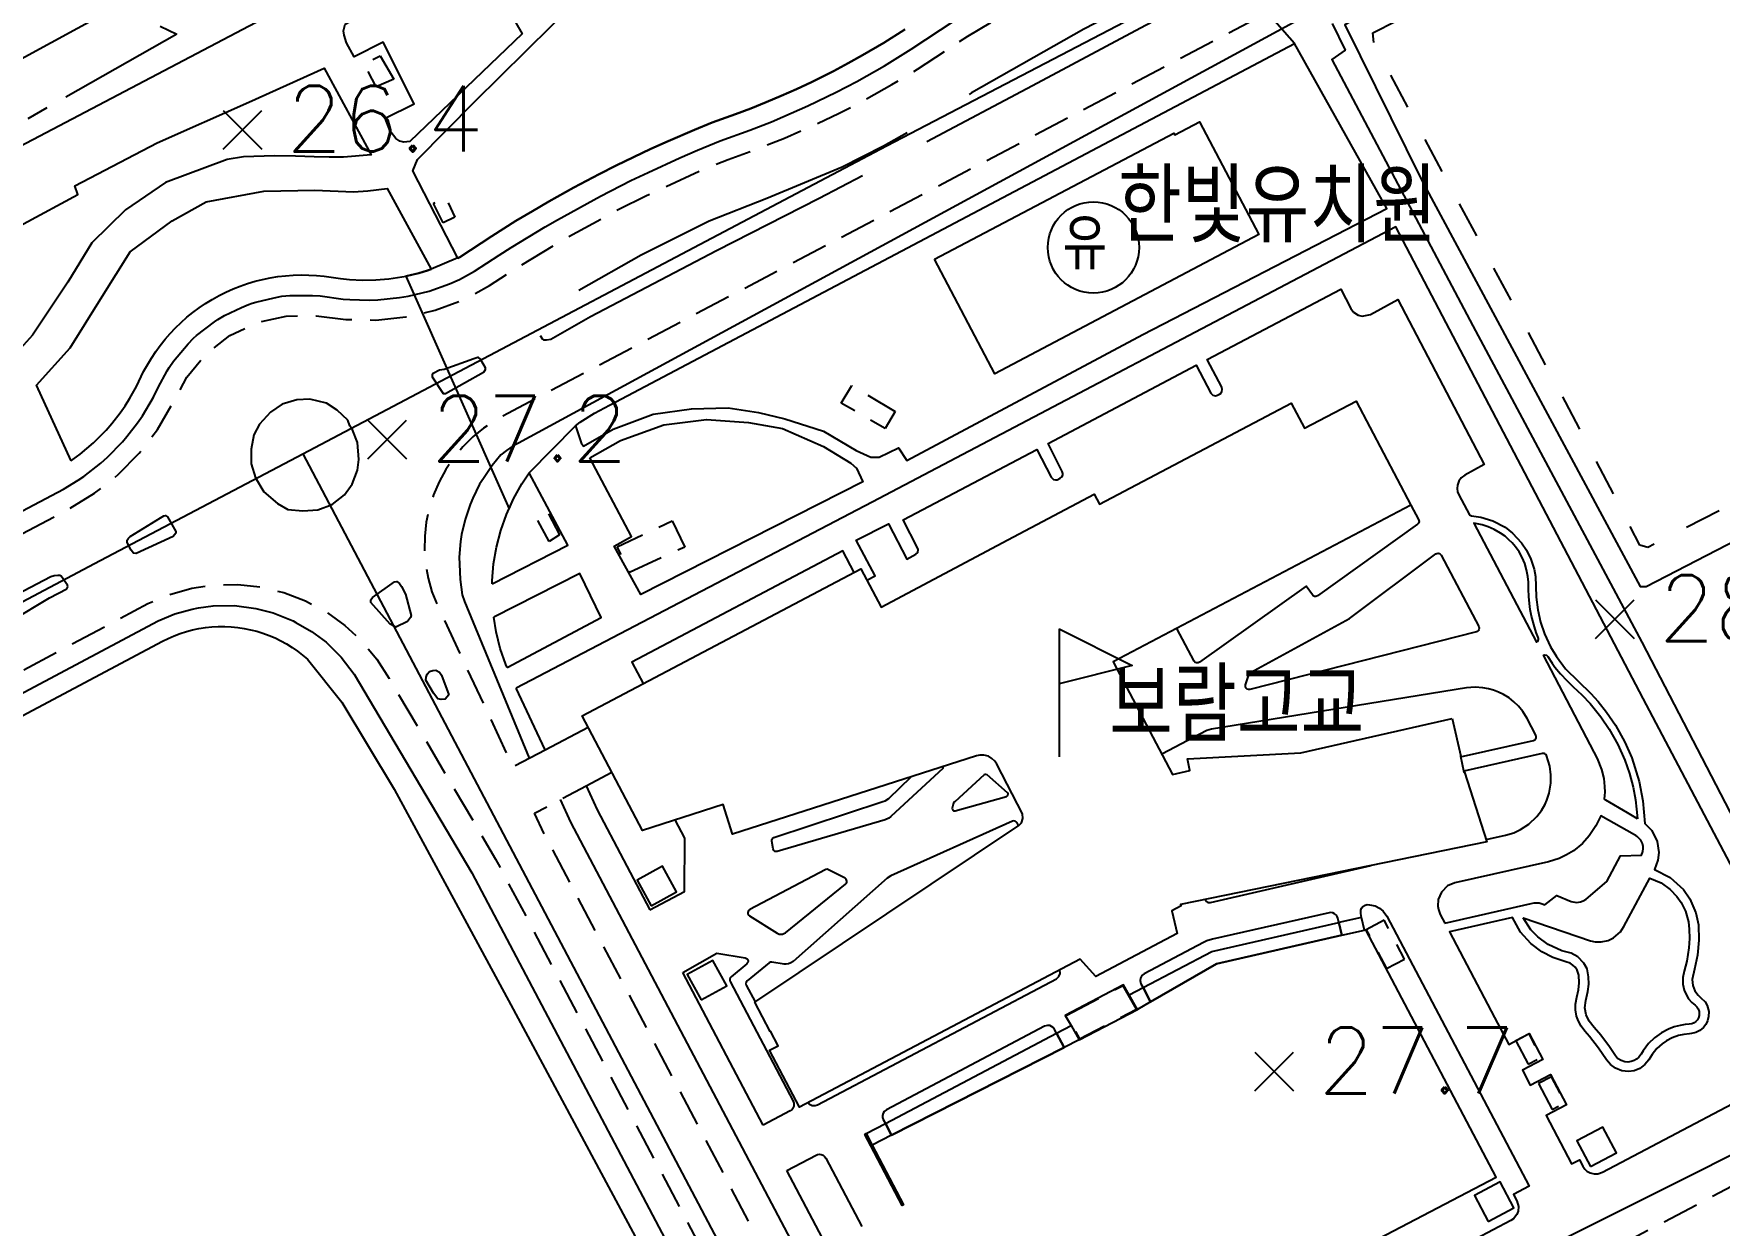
# Model space of a CAD drawing. Header units: millimetres. Extents: x 224638 to 227100, y 430787 to 433573.
# Drawn here: x 225310.1 to 225541.1, y 431024.9 to 431188.1 of the extents above; entities that cross this region are included whole.
import ezdxf

# ---------------------------------------------------------------- set-up
doc = ezdxf.new("R2010")
doc.units = ezdxf.units.MM
for name, pattern in [('20M3A3M3', [29, 20, -3, 3, -3]), ('50M10', [60, 50, -10]), ('5M2P5', [7.5, 5, -2.5]), ('5M5', [10, 5, -5])]:
    doc.linetypes.add(name, pattern=pattern)
for name, color, linetype in [('A0013110', 1, 'Continuous'), ('A0013118', 1, 'Continuous'), ('A0023210', 7, 'Continuous'), ('A0033324', 1, '5M2P5'), ('A0033327', 32, 'Continuous'), ('A0053326', 32, 'Continuous'), ('B0014111', 7, 'Continuous'), ('B0014116', 7, '5M2P5'), ('B0014411', 7, 'Continuous'), ('B0014412', 7, 'Continuous'), ('B0024127', 7, 'Continuous'), ('C0393323', 7, 'Continuous'), ('C0523121', 1, '50M10'), ('F0027132', 7, 'Continuous'), ('F0027217', 7, 'Continuous'), ('F0037221', 7, 'Continuous'), ('F0037223', 7, '5M5'), ('G0018118', 7, '20M3A3M3'), ('H0049140', 7, 'Continuous')]:
    doc.layers.add(name, color=color, linetype=linetype)
doc.styles.add('GHS', font='romans', dxfattribs={"bigfont": 'ngsw.shx'})
doc.styles.add('HIST', font='romans.shx', dxfattribs={"bigfont": 'ngsw.shx'})
doc.styles.add('ngsw', font='romans.shx', dxfattribs={"bigfont": 'ngsw.shx'})

# ---------------------------------------------------------------- blocks, each defined once
blk = doc.blocks.new('B0014411')
at = {"layer": 'B0014411'}
for points in [[(0, 17.5), (10, 12.5), (0, 10)], [(0, 17.5), (0, 0)]]:
    blk.add_lwpolyline(points, dxfattribs=at)
blk = doc.blocks.new('B0014412')
at = {"layer": 'B0014412'}
blk.add_circle((0, 0), 6.25, dxfattribs=at)
at = {"layer": 'B0014412', "style": 'GHS'}
blk.add_text('유', height=7, dxfattribs=at).set_placement((-4.215, -3.007))
blk = doc.blocks.new('F0027217')
at = {"layer": 'F0027217'}
for p, q in [((-2.652, 2.652), (2.652, -2.652)), ((-2.652, -2.652), (2.652, 2.652))]:
    blk.add_line(p, q, dxfattribs=at)

msp = doc.modelspace()

# ---------------------------------------------------------------- linework, layer by layer
at = {"layer": 'A0013110', "flags": 128}
for points in [[(225368.199, 431157.41), (225368.462, 431157.536), (225372.832, 431160.417), (225376.162, 431162.496), (225378.406, 431163.842), (225380.67, 431165.156), (225384.099, 431167.066), (225387.568, 431168.903), (225389.902, 431170.086), (225394.62, 431172.352), (225397.003, 431173.435), (225400.605, 431174.995), (225403.024, 431175.993), (225406.226, 431177.114), (225408.342, 431177.913), (225410.441, 431178.753), (225412.524, 431179.634), (225414.59, 431180.555), (225416.637, 431181.516), (225419.672, 431183.032), (225421.67, 431184.091), (225423.648, 431185.188), (225426.573, 431186.906), (225429.446, 431188.709)], [(225384.314, 431134.441), (225384.935, 431134.909), (225386.912, 431136.158), (225388.973, 431137.266), (225482.853, 431186.821)], [(225315.188, 431129.645), (225315.438, 431129.814), (225316.415, 431130.538), (225317.359, 431131.304), (225318.27, 431132.11), (225319.145, 431132.954), (225319.982, 431133.836), (225320.78, 431134.753), (225321.9, 431136.192), (225322.594, 431137.19), (225323.244, 431138.218), (225324.134, 431139.81), (225325.137, 431141.857), (225325.646, 431142.791), (225326.195, 431143.703), (225326.783, 431144.589), (225327.409, 431145.449), (225328.071, 431146.281), (225328.77, 431147.084), (225329.502, 431147.856), (225330.268, 431148.595), (225331.064, 431149.3), (225331.891, 431149.97), (225332.745, 431150.603), (225333.627, 431151.199), (225334.533, 431151.755), (225335.463, 431152.272), (225336.415, 431152.748), (225337.386, 431153.183), (225338.375, 431153.575), (225339.38, 431153.923), (225340.399, 431154.227), (225341.431, 431154.487), (225342.473, 431154.702), (225343.523, 431154.872), (225344.58, 431154.996), (225345.641, 431155.073), (225346.704, 431155.105), (225347.768, 431155.09), (225348.83, 431155.03), (225349.889, 431154.923), (225352.132, 431154.597), (225353.329, 431154.476), (225355.132, 431154.39), (225356.936, 431154.42), (225358.735, 431154.567), (225359.927, 431154.729), (225361.111, 431154.942), (225362.867, 431155.357), (225364.022, 431155.696), (225364.549, 431155.876)], [(225372.889, 431112.806), (225372.891, 431113.186), (225373.098, 431115.516), (225373.498, 431117.82), (225374.089, 431120.083), (225374.867, 431122.289), (225375.827, 431124.422), (225376.961, 431126.467), (225377.976, 431127.983)], [(225169.539, 431020.807), (225327.701, 431104.923), (225328.497, 431105.318), (225329.312, 431105.672), (225330.144, 431105.984), (225330.991, 431106.253), (225331.85, 431106.479), (225332.72, 431106.661), (225333.598, 431106.799), (225334.481, 431106.892), (225335.369, 431106.94), (225336.257, 431106.943), (225337.145, 431106.9), (225338.029, 431106.813), (225338.908, 431106.681), (225339.779, 431106.505), (225340.639, 431106.285), (225341.488, 431106.021), (225342.322, 431105.714), (225343.139, 431105.366), (225343.938, 431104.976), (225344.716, 431104.547), (225345.471, 431104.078), (225346.201, 431103.572), (225346.905, 431103.03), (225347.58, 431102.452), (225352.312, 431096.554), (225359.451, 431084.671), (225375.446, 431055.121), (225393.192, 431022.1)], [(225374.942, 431101.323), (225374.766, 431101.726), (225374.01, 431103.94), (225373.441, 431106.208), (225373.109, 431108.235)], [(225380.167, 431090.053), (225376.209, 431098.499)], [(225385.771, 431085.102), (225387.281, 431081.804), (225394.492, 431068.121)], [(225410.035, 431038.628), (225399.011, 431059.546)], [(225523.898, 431031.962), (225524.416, 431031.97), (225525.06, 431032.18), (225552.964, 431046.885), (225554.345, 431044.269), (225557.58, 431045.977)], [(225513.326, 431026.381), (225512.86, 431025.804), (225512.497, 431025.559), (225490.717, 431014.081), (225478.702, 431011.14), (225446.888, 430994.375), (225432.258, 430996.459), (225413.298, 431032.436)]]:
    msp.add_lwpolyline(points, dxfattribs=at)
at = {"layer": 'A0013118', "flags": 128}
for points in [[(225368.199, 431157.41), (225362.009, 431169.359), (225362.655, 431170.913), (225370.541, 431178.875), (225388.113, 431196.244), (225389.792, 431198.134), (225390.375, 431199.014), (225390.465, 431199.832), (225390.463, 431200.945), (225387.966, 431208.739), (225411.793, 431222.155), (225431.671, 431233.199), (225438.335, 431235.924), (225447.197, 431238.033), (225464.145, 431208.042)], [(225488.019, 431189.548), (225489.814, 431185.883), (225487.972, 431184.631), (225507.31, 431148.144), (225530.428, 431104.81), (225560.244, 431047.383)], [(225384.314, 431134.441), (225385.08, 431132.086), (225385.417, 431131.647), (225389.48, 431133.984), (225394.973, 431136.015), (225400.203, 431136.749), (225405.257, 431136.888), (225409.382, 431136.246), (225413, 431135.374), (225418.287, 431133.676), (225422.775, 431131.065), (225424.788, 431130.141), (225425.933, 431130.119), (225428.595, 431131.393), (225429.732, 431129.699), (225462.082, 431146.956), (225495.505, 431164.22), (225482.853, 431186.821)], [(225315.188, 431129.645), (225310.474, 431140.013), (225315.075, 431145.134), (225319.46, 431152.128), (225323.291, 431158.277), (225329.055, 431162.519), (225333.72, 431165.096), (225341.588, 431166.582), (225348.614, 431166.71), (225353.873, 431166.483), (225355.868, 431166.603), (225358.51, 431166.921), (225364.549, 431155.876)], [(225557.58, 431045.977), (225530.623, 431097.092), (225496.735, 431161.686), (225424.981, 431123.949), (225376.209, 431098.499)], [(225424.262, 431113.278), (225425.398, 431113.862), (225422.786, 431118.786), (225427.232, 431121.025), (225429.743, 431116.182), (225430.968, 431116.828), (225431.224, 431117.091), (225431.256, 431117.468), (225431.188, 431117.736), (225429.205, 431121.551), (225447.518, 431131.202), (225449.522, 431127.398), (225449.827, 431127.099), (225450.107, 431127.025), (225450.328, 431127.05), (225450.733, 431127.245), (225450.959, 431127.433), (225451.081, 431127.674), (225451.107, 431127.882), (225451.026, 431128.19), (225449.092, 431132.02), (225469.369, 431142.718), (225471.374, 431138.913), (225471.656, 431138.626), (225472.002, 431138.54), (225472.319, 431138.621), (225472.585, 431138.76), (225472.784, 431138.917), (225472.91, 431139.123), (225472.958, 431139.4), (225472.878, 431139.706), (225470.873, 431143.51), (225489.186, 431153.161), (225490.584, 431150.507), (225490.957, 431150.008), (225491.579, 431149.595), (225492.143, 431149.45), (225493.286, 431149.67), (225497.031, 431151.715), (225508.841, 431129.141), (225506.201, 431127.685), (225505.685, 431127.296), (225505.352, 431126.826), (225505.171, 431126.302), (225505.134, 431125.861), (225505.183, 431125.383), (225505.364, 431124.984), (225506.821, 431122.218), (225507.085, 431122.102), (225508.374, 431121.924), (225510.041, 431121.411), (225511.703, 431120.526), (225512.741, 431119.724), (225513.976, 431118.392), (225514.64, 431117.4), (225515.235, 431116.185), (225515.68, 431114.775), (225515.855, 431113.791), (225515.925, 431112.462), (225515.966, 431110.963), (225516.185, 431109.21), (225516.569, 431107.543), (225517.117, 431105.935), (225517.942, 431104.163), (225518.738, 431102.834), (225520.009, 431101.157), (225521.71, 431099.444), (225523.477, 431097.754), (225524.451, 431096.676), (225525.612, 431095.218), (225526.831, 431093.425), (225528.117, 431091.109), (225529.065, 431088.943), (225530.081, 431085.72), (225530.595, 431083.065), (225530.857, 431079.966), (225531.798, 431079.002), (225532.568, 431077.475), (225532.783, 431075.999), (225532.663, 431074.93), (225532.193, 431073.666), (225534.322, 431072.564), (225536.143, 431070.912), (225537.042, 431069.627), (225537.873, 431067.711), (225538.21, 431066.054), (225538.269, 431063.988), (225538.078, 431061.913), (225537.676, 431060.001), (225537.353, 431058.575), (225537.434, 431057.762), (225537.714, 431057.037), (225538.164, 431056.419), (225538.535, 431056.089), (225539.109, 431055.505), (225539.394, 431055.01), (225539.615, 431054.183), (225539.606, 431053.526), (225539.451, 431052.917), (225539.201, 431052.419), (225538.887, 431052.016), (225538.391, 431051.599), (225537.864, 431051.33), (225537.274, 431051.178), (225537.005, 431051.153), (225536.206, 431051.069), (225535.453, 431050.899), (225534.589, 431050.583), (225533.845, 431050.192), (225533.223, 431049.762), (225532.5, 431049.108), (225531.863, 431048.329), (225531.394, 431047.568), (225530.868, 431046.925), (225530.164, 431046.407), (225529.388, 431046.093), (225528.612, 431045.98), (225527.727, 431046.068), (225526.827, 431046.42), (225526.157, 431046.916), (225525.609, 431047.586), (225524.524, 431049.196), (225523.292, 431050.763), (225522.62, 431051.527), (225522.125, 431052.17), (225521.758, 431052.855), (225521.516, 431053.553), (225521.37, 431054.434), (225521.378, 431055.225), (225521.556, 431056.145), (225521.786, 431057.177), (225521.872, 431058.133), (225521.824, 431059.183), (225521.6, 431059.847), (225521.299, 431060.29), (225521.011, 431060.568), (225520.626, 431060.819), (225520.054, 431061.023), (225518.244, 431061.586), (225516.754, 431062.354), (225515.253, 431063.493), (225513.842, 431065.079), (225512.727, 431067.064), (225504.085, 431065.117), (225510.278, 431053.365), (225512.205, 431049.693), (225515.012, 431051.172), (225516.86, 431047.617), (225514.074, 431046.148), (225515.146, 431044.114), (225517.933, 431045.582), (225520.124, 431041.424), (225517.337, 431039.956), (225520.83, 431033.342), (225521.892, 431033.901), (225522.358, 431033.016), (225522.637, 431032.615), (225522.928, 431032.348), (225523.369, 431032.098), (225523.898, 431031.962)], [(225372.889, 431112.806), (225383.285, 431118.082), (225377.976, 431127.983)], [(225498.799, 431123.581), (225499.856, 431121.585), (225499.913, 431121.323), (225499.842, 431121.094), (225499.704, 431120.945), (225485.997, 431111.145), (225485.791, 431111.059), (225485.578, 431111.069), (225485.409, 431111.15), (225485.299, 431111.261), (225484.427, 431112.481), (225469.822, 431102.039), (225469.648, 431101.96), (225469.431, 431101.956), (225469.256, 431102.029), (225469.089, 431102.213), (225466.732, 431106.687)], [(225422.521, 431114.352), (225420.952, 431117.306), (225392.026, 431102.064), (225393.594, 431099.109)], [(225374.942, 431101.323), (225387.836, 431108.15), (225384.924, 431114.181), (225373.109, 431108.235)], [(225505.605, 431089.071), (225515.6, 431091.34), (225515.772, 431091.415), (225515.898, 431091.539), (225515.967, 431091.68), (225515.989, 431091.84), (225515.932, 431092.06), (225514.728, 431094.345), (225514.14, 431095.294), (225513.556, 431096.012), (225512.917, 431096.637), (225512.267, 431097.149), (225511.494, 431097.631), (225510.816, 431097.962), (225510.104, 431098.23), (225509.441, 431098.412), (225508.648, 431098.553), (225507.618, 431098.615), (225506.44, 431098.523), (225471.461, 431092.892), (225470.847, 431092.686), (225464.686, 431089.441)], [(225380.167, 431090.053), (225386.049, 431093.148)], [(225434.6, 431087.73), (225434.708, 431087.552), (225427.552, 431080.896), (225427.266, 431080.674), (225426.752, 431080.441), (225411.963, 431076.113), (225411.801, 431076.096), (225411.646, 431076.137), (225411.509, 431076.236), (225411.44, 431076.332), (225411.393, 431076.468), (225411.209, 431077.53), (225411.222, 431077.739), (225411.32, 431077.911), (225411.511, 431078.034), (225426.452, 431082.954), (225426.769, 431083.079), (225427.268, 431083.37), (225430.33, 431086.36)], [(225509.112, 431077.739), (225511.776, 431078.345), (225512.893, 431078.686), (225513.821, 431079.115), (225514.974, 431079.877), (225516.055, 431080.912), (225516.691, 431081.754), (225517.18, 431082.608), (225517.422, 431083.146), (225517.74, 431084.103), (225517.977, 431085.477), (225517.992, 431086.615), (225517.835, 431087.789), (225517.371, 431089.269), (225517.28, 431089.411), (225517.178, 431089.496), (225517.056, 431089.552), (225516.8, 431089.561), (225506.044, 431087.12)], [(225385.771, 431085.102), (225389.305, 431086.966)], [(225394.492, 431068.121), (225399.233, 431070.619), (225399.31, 431077.932), (225397.979, 431080.45)], [(225445.026, 431079.67), (225444.834, 431080.03), (225444.717, 431080.176), (225444.563, 431080.267), (225444.393, 431080.297), (225444.187, 431080.253), (225427.53, 431072.771), (225427.026, 431072.446), (225414.126, 431061.06), (225413.843, 431060.863), (225413.509, 431060.732), (225413.175, 431060.685), (225412.896, 431060.703), (225411.244, 431060.968), (225411.058, 431060.961), (225410.935, 431060.913), (225410.866, 431060.867), (225407.846, 431058.42), (225407.689, 431058.196), (225407.662, 431057.99), (225407.718, 431057.798), (225408.92, 431055.519)], [(225470.626, 431069.527), (225470.653, 431069.438), (225470.794, 431069.264), (225470.984, 431069.137), (225471.155, 431069.111), (225471.329, 431069.141), (225493.353, 431074.177)], [(225447.217, 430998.429), (225510.501, 431031.493), (225492.645, 431065.39), (225492.444, 431065.343), (225492.045, 431067.098), (225491.926, 431067.623), (225491.927, 431068.071), (225492.047, 431068.364), (225492.217, 431068.574), (225492.527, 431068.772), (225492.818, 431068.841), (225493.151, 431068.83), (225493.909, 431068.652), (225494.502, 431068.349), (225494.987, 431067.95), (225495.504, 431067.244), (225514.991, 431030.265), (225512.868, 431029.146), (225513.334, 431028.261), (225513.559, 431027.483), (225513.51, 431026.863), (225513.326, 431026.381)], [(225399.011, 431059.546), (225403.681, 431062.179), (225407.583, 431061.554), (225407.835, 431061.431), (225407.933, 431061.301), (225407.987, 431061.105), (225407.941, 431060.905), (225407.809, 431060.707), (225405.637, 431058.947), (225405.513, 431058.798), (225405.458, 431058.638), (225405.46, 431058.471), (225405.51, 431058.325), (225414.151, 431041.928), (225414.251, 431041.637), (225414.251, 431041.289), (225414.181, 431041.057), (225414.013, 431040.796), (225413.732, 431040.577), (225410.035, 431038.628)], [(225416.218, 431041.732), (225416.397, 431041.519), (225416.765, 431041.337), (225417.164, 431041.318), (225417.479, 431041.421), (225450.212, 431058.671), (225450.559, 431058.974), (225450.737, 431059.425), (225450.704, 431059.911)], [(225413.298, 431032.436), (225417.279, 431034.534), (225417.494, 431034.617), (225417.774, 431034.649), (225417.999, 431034.616), (225418.259, 431034.507), (225418.457, 431034.352), (225418.63, 431034.115), (225423.572, 431024.738)]]:
    msp.add_lwpolyline(points, dxfattribs=at)
for points in [[(225340.162, 431201.904), (225344.973, 431191.99), (225296.427, 431166.52), (225291.537, 431175.576), (225292.376, 431176.037), (225320.164, 431191.147)], [(225370.649, 431199.159), (225377.006, 431188.127), (225361.616, 431173.396), (225360.793, 431173.277), (225360.26, 431173.425), (225359.69, 431173.782), (225358.927, 431174.809), (225358.246, 431176.594), (225362.227, 431178.548), (225357.953, 431187.003), (225353.982, 431184.989), (225352.919, 431186.903), (225352.595, 431187.963), (225352.535, 431188.546), (225352.767, 431189.452)], [(225301.18, 431158.085), (225316.124, 431166.104), (225315.708, 431167.286), (225326.978, 431173.211), (225339.528, 431178.772), (225349.856, 431183.424), (225356.294, 431171.549), (225352.518, 431171.249), (225350.542, 431171.245), (225348.491, 431171.297), (225345.929, 431171.38), (225343.069, 431171.434), (225338.813, 431171.278), (225336.563, 431170.896), (225328.134, 431167.783), (225322.629, 431164.03), (225318.018, 431159.489), (225314.726, 431154.118), (225309.902, 431146.832), (225307.851, 431144.569)], [(225386.274, 431130.061), (225390.5, 431132.403), (225396.431, 431134.547), (225402.253, 431135.306), (225408.016, 431134.9), (225412.687, 431134.051), (225418.315, 431131.596), (225422.056, 431129.298), (225422.814, 431128.651), (225423.698, 431126.763), (225393.259, 431111.325), (225389.614, 431117.96), (225391.974, 431119.262)], [(225516.151, 431104.9), (225516.238, 431105.033), (225516.277, 431105.17), (225516.276, 431105.304), (225516.241, 431105.431), (225515.972, 431106.135), (225515.719, 431106.893), (225515.339, 431108.337), (225515.159, 431109.272), (225515.046, 431110.073), (225514.959, 431111.027), (225514.923, 431112.059), (225514.917, 431113.029), (225514.845, 431113.801), (225514.664, 431114.723), (225514.399, 431115.573), (225514.055, 431116.374), (225513.618, 431117.158), (225513.13, 431117.852), (225512.665, 431118.399), (225512.237, 431118.829), (225511.7, 431119.292), (225511.088, 431119.733), (225510.235, 431120.224), (225509.408, 431120.586), (225508.568, 431120.851), (225507.415, 431121.083), (225516.015, 431104.778)], [(225502.944, 431116.706), (225508.101, 431106.92), (225508.158, 431106.709), (225508.125, 431106.507), (225508.049, 431106.375), (225507.927, 431106.265), (225507.782, 431106.202), (225476.74, 431098.299), (225476.535, 431098.29), (225476.363, 431098.353), (225476.22, 431098.48), (225476.129, 431098.674), (225476.139, 431098.932), (225476.573, 431100.332), (225476.66, 431100.496), (225476.811, 431100.623), (225490.37, 431108.015), (225502.202, 431116.873), (225502.366, 431116.954), (225502.545, 431116.971), (225502.673, 431116.942), (225502.819, 431116.858)], [(225529.844, 431080.61), (225528.465, 431081.422), (225525.506, 431083.166), (225525.338, 431083.268), (225525.387, 431083.787), (225525.408, 431084.255), (225525.394, 431085.036), (225525.276, 431086.102), (225524.987, 431087.348), (225524.395, 431088.86), (225523.933, 431089.746), (225516.952, 431102.993), (225517.122, 431103.058), (225517.364, 431103.003), (225517.562, 431102.82), (225518.154, 431101.917), (225518.542, 431101.383), (225519.282, 431100.469), (225520.153, 431099.531), (225521.053, 431098.69), (225522.235, 431097.591), (225523.359, 431096.407), (225524.843, 431094.576), (225525.989, 431092.886), (225527.163, 431090.781), (225528.115, 431088.628), (225528.74, 431086.824), (225529.24, 431084.926), (225529.568, 431083.175), (225529.726, 431081.929)], [(225443.501, 431084.164), (225440.73, 431086.608), (225440.571, 431086.681), (225440.466, 431086.676), (225440.33, 431086.605), (225436.306, 431082.933), (225436.223, 431082.857), (225436.134, 431082.75), (225436.071, 431082.594), (225435.953, 431082.052), (225435.964, 431081.888), (225436.034, 431081.777), (225436.139, 431081.709), (225436.327, 431081.699), (225443.382, 431083.65), (225443.514, 431083.727), (225443.584, 431083.837), (225443.591, 431084.019)], [(225503.468, 431066.292), (225515.298, 431068.981), (225515.688, 431069.069), (225516.092, 431069.098), (225516.388, 431069.07), (225516.774, 431068.962), (225517.139, 431068.814), (225518.78, 431070.09), (225520.76, 431069.285), (225521.482, 431069.137), (225522.063, 431069.214), (225522.417, 431069.353), (225522.805, 431069.61), (225525.638, 431072.007), (225527.516, 431075.521), (225530.401, 431075.616), (225530.583, 431076.095), (225530.637, 431076.517), (225530.621, 431076.814), (225530.531, 431077.202), (225530.309, 431077.657), (225530.105, 431077.901), (225529.806, 431078.182), (225529.618, 431078.302), (225529.464, 431078.389), (225524.81, 431081.015), (225524.16, 431079.627), (225523.237, 431078.245), (225522.302, 431077.224), (225521.065, 431076.222), (225520.128, 431075.653), (225519.108, 431075.179), (225517.645, 431074.723), (225504.825, 431071.813), (225503.838, 431071.392), (225502.985, 431070.539), (225502.561, 431069.542), (225502.499, 431068.642), (225502.579, 431068.157), (225502.835, 431067.489)], [(225418.537, 431073.621), (225408.196, 431068.161), (225408.047, 431068.04), (225407.969, 431067.915), (225407.93, 431067.74), (225407.955, 431067.563), (225408.032, 431067.415), (225408.164, 431067.296), (225411.938, 431064.924), (225412.23, 431064.8), (225412.468, 431064.77), (225412.679, 431064.792), (225412.888, 431064.862), (225413.099, 431064.993), (225421.315, 431071.65), (225421.435, 431071.792), (225421.488, 431071.928), (225421.499, 431072.056), (225421.474, 431072.197), (225421.403, 431072.333), (225421.289, 431072.446), (225418.998, 431073.624), (225418.81, 431073.677), (225418.641, 431073.662)], [(225514.165, 431067.05), (225523.411, 431063.857), (225524.04, 431063.737), (225524.893, 431063.734), (225525.817, 431063.943), (225526.569, 431064.303), (225527.524, 431065.121), (225528.005, 431065.827), (225531.562, 431072.484), (225533.08, 431071.812), (225534.323, 431070.919), (225535.23, 431069.975), (225535.838, 431069.128), (225536.423, 431067.928), (225536.837, 431066.469), (225536.952, 431065.48), (225536.974, 431064.201), (225536.896, 431062.919), (225536.6, 431061.074), (225536.244, 431059.73), (225536.067, 431058.841), (225536.079, 431057.966), (225536.265, 431057.124), (225536.606, 431056.355), (225536.851, 431055.952), (225537.295, 431055.448), (225537.754, 431055.049), (225537.987, 431054.83), (225538.174, 431054.548), (225538.296, 431054.211), (225538.329, 431053.969), (225538.306, 431053.63), (225538.224, 431053.35), (225538.073, 431053.071), (225537.872, 431052.838), (225537.601, 431052.639), (225537.282, 431052.505), (225536.949, 431052.451), (225536.396, 431052.408), (225535.725, 431052.303), (225534.882, 431052.084), (225534.122, 431051.798), (225533.127, 431051.276), (225532.201, 431050.607), (225531.37, 431049.799), (225530.613, 431048.798), (225530.358, 431048.37), (225530.048, 431047.944), (225529.739, 431047.673), (225529.418, 431047.484), (225528.999, 431047.336), (225528.55, 431047.278), (225528.132, 431047.312), (225527.627, 431047.47), (225527.136, 431047.783), (225526.829, 431048.106), (225526.004, 431049.355), (225524.832, 431050.936), (225523.933, 431052.01), (225523.216, 431052.875), (225522.819, 431053.724), (225522.658, 431054.704), (225522.78, 431055.699), (225523.062, 431056.921), (225523.165, 431057.931), (225523.155, 431058.958), (225522.938, 431060.028), (225522.516, 431060.839), (225521.681, 431061.691), (225520.747, 431062.177), (225519.466, 431062.522), (225517.592, 431063.365), (225516.176, 431064.41), (225515.252, 431065.378)], [(225489.323, 431064.635), (225488.925, 431066.39), (225488.792, 431066.975), (225488.715, 431067.193), (225488.601, 431067.374), (225488.355, 431067.596), (225488.124, 431067.705), (225487.841, 431067.753), (225487.595, 431067.729), (225471.599, 431064.098), (225470.836, 431063.859), (225470.375, 431063.645), (225462.232, 431059.354), (225461.932, 431059.112), (225461.75, 431058.788), (225461.699, 431058.424), (225461.813, 431058.003), (225462.093, 431057.472), (225463.119, 431055.525), (225472.146, 431060.736)], [(225461.324, 431054.488), (225460.194, 431056.471), (225459.401, 431057.862), (225451.439, 431053.666), (225452.233, 431052.276), (225453.361, 431050.304)], [(225451.279, 431049.25), (225450.238, 431051.225), (225449.959, 431051.756), (225449.769, 431052.008), (225449.562, 431052.162), (225449.317, 431052.259), (225449.004, 431052.287), (225448.608, 431052.174), (225426.922, 431040.746), (225426.629, 431040.512), (225426.484, 431040.288), (225426.393, 431039.961), (225426.407, 431039.668), (225426.503, 431039.395), (225426.783, 431038.864), (225427.622, 431037.272)], [(225424.129, 431037.465), (225424.968, 431035.873), (225429.257, 431027.734), (225429.08, 431027.641), (225424.791, 431035.78), (225423.952, 431037.372)]]:
    msp.add_lwpolyline(points, close=True, dxfattribs=at)
at = {"layer": 'A0023210', "flags": 128}
for points in [[(224720.206, 430787.653), (225009.918, 430951.529), (225045.536, 430970.832), (225110.318, 431005.942), (225145.071, 431023.805), (225318.41, 431115.567), (225346.945, 431130.611), (225426.929, 431172.781), (225646.639, 431287.271)], [(225346.945, 431130.611), (225375.719, 431076.011), (225437.085, 430959.756), (225526.659, 430790.061)]]:
    msp.add_lwpolyline(points, dxfattribs=at)
at = {"layer": 'A0033324', "flags": 128}
for points in [[(224682.39, 430787.54), (224682.931, 430789.039), (224684.209, 430792.16), (224685.771, 430795.13), (224687.617, 430797.952), (224689.952, 430800.382), (224692.488, 430802.582), (224695.251, 430804.514), (224698.308, 430805.928), (224701.47, 430807.055), (224704.753, 430807.821), (224708.113, 430808.026), (224711.469, 430807.926), (224714.802, 430807.415), (224718.113, 430806.781), (224721.461, 430806.397), (224724.832, 430806.35), (224728.189, 430806.654), (224731.498, 430807.294), (224734.726, 430808.26), (224737.842, 430809.544), (224740.835, 430811.094), (225011.781, 430962.145), (225014.6, 430963.992), (225017.219, 430966.113), (225019.612, 430968.487), (225021.754, 430971.089), (225023.624, 430973.893), (225025.203, 430976.87), (225026.691, 430979.893), (225028.657, 430982.627), (225031.075, 430984.971), (225033.869, 430986.851), (225036.951, 430988.208), (225040.224, 430989), (225043.585, 430989.202), (225046.94, 430988.879), (225050.306, 430988.708), (225053.674, 430988.853), (225057.013, 430989.312), (225060.294, 430990.081), (225063.49, 430991.154), (225066.571, 430992.52), (225069.511, 430994.169), (225075.147, 430997.871), (225078.014, 430999.645), (225080.914, 431001.365), (225086.809, 431004.638), (225089.802, 431006.191), (225095.873, 431009.126), (225098.949, 431010.507), (225105.105, 431013.067), (225110.695, 431015.032), (225115.094, 431016.797), (225119.421, 431018.732), (225123.669, 431020.834), (225126.8, 431022.518), (225129.881, 431024.292), (225132.909, 431026.155), (225137.872, 431029.391), (225141.975, 431031.763), (225314.899, 431123.043), (225318.414, 431125.184), (225321.64, 431127.74), (225324.527, 431130.672), (225327.034, 431133.935), (225329.121, 431137.482), (225331.066, 431141.106), (225333.694, 431144.266), (225336.94, 431146.786), (225340.652, 431148.549), (225344.657, 431149.473), (225348.766, 431149.514), (225352.85, 431148.996), (225356.964, 431148.916), (225361.057, 431149.341), (225365.068, 431150.264), (225368.934, 431151.672), (225372.534, 431153.649), (225375.981, 431155.902), (225383.025, 431160.167), (225390.258, 431164.102), (225393.941, 431165.943), (225401.429, 431169.369), (225405.237, 431170.934), (225409.114, 431172.32), (225412.943, 431173.836), (225416.717, 431175.48), (225420.435, 431177.251), (225424.09, 431179.146), (225427.679, 431181.164), (225431.199, 431183.301), (225438.08, 431187.823), (225441.63, 431189.909), (225445.259, 431191.854), (226038.823, 431505.171), (226133.366, 431555.13), (226141.853, 431559.87), (226148.156, 431563.534), (226156.474, 431568.565), (226162.646, 431572.445), (226172.803, 431579.114), (226182.793, 431586.032), (226188.7, 431590.305), (226190.571, 431591.856), (226192.32, 431593.542), (226193.849, 431595.427), (226196.722, 431599.34), (226198.87, 431603.7), (226199.682, 431605.98), (226201.008, 431610.655), (226202.817, 431615.166), (226204.067, 431617.22), (226207.121, 431620.997), (226211.125, 431623.752), (226213.287, 431624.804), (226217.917, 431626.284), (226222.752, 431626.767), (226225.144, 431627.16), (226229.864, 431628.321), (226234.304, 431630.291), (226236.432, 431631.444), (226240.419, 431634.224), (226242.213, 431635.859), (226245.722, 431639.222), (226254.241, 431647.886), (226262.531, 431656.77), (226268.989, 431664.036), (226275.299, 431671.43), (226281.452, 431678.955), (226285.968, 431684.68), (226293.283, 431694.382), (226300.341, 431704.273), (226380.455, 431819.96), (226386.69, 431834.233), (226403.447, 431858.429), (226414.615, 431869.286), (226424.477, 431883.069), (226430.82, 431892.005), (226472.169, 431952.426), (226482.986, 431967.946), (226495.338, 431987.244), (226497.453, 431992.461), (226497.933, 431996.209), (226498.054, 431997.801), (226498.147, 432000.086), (226498.066, 432002.394), (226497.886, 432004.702), (226497.656, 432007.278), (226497.395, 432010.567), (226497.566, 432012.603), (226498.079, 432015.034), (226499.29, 432018.459), (226501.916, 432022.253), (226505.454, 432025.689), (226510.176, 432028.157), (226514.775, 432029.946), (226519.707, 432032.631), (226523.064, 432035.709), (226526.847, 432041.331), (226534.526, 432056.5), (226556.938, 432102.596), (226581.913, 432157.264), (226585.314, 432171.778), (226598.131, 432200.068), (226606.149, 432210.201), (226617.015, 432234.738), (226626.861, 432257.918), (226627.427, 432260.213), (226627.666, 432263.303), (226627.706, 432266.672), (226627.75, 432268.355), (226627.442, 432271.441), (226626.356, 432275.749), (226625.844, 432279.186), (226625.789, 432280.996), (226625.932, 432282.629), (226626.943, 432287.059), (226629.616, 432292.065), (226633.514, 432295.937), (226638.965, 432299.512), (226644.5, 432302.395), (226648.203, 432306.02), (226651.07, 432310.385), (226660.081, 432329.48), (226677.773, 432368.922), (226695.062, 432406.972), (226711.61, 432442.216), (226728.098, 432473.968), (226752.377, 432515.869), (226756.079, 432527.401), (226772.362, 432552.724), (226783.46, 432564.49), (226808.383, 432603.128), (226820.824, 432622.914), (226821.484, 432624.92), (226822.075, 432627.259), (226822.274, 432629.02), (226822.485, 432631.327), (226822.654, 432633.472), (226822.446, 432636.59), (226822.263, 432639.484), (226822.181, 432641.753), (226822.469, 432645.326), (226823.509, 432649.01), (226825.422, 432652.843), (226828.217, 432656.282), (226831.569, 432658.873), (226835.765, 432661.038), (226842.031, 432663.363), (226847.295, 432666.062), (226850.84, 432668.96), (226856.844, 432677.839), (226880.028, 432713.964)], [(225693.334, 431186.916), (225695.014, 431188.128), (225696.744, 431190.749), (225697.202, 431193.356), (225697.226, 431194.814), (225697.224, 431195.874), (225697.091, 431197.123), (225694.353, 431203.245), (225673.233, 431243.66), (225657.86, 431273.154), (225654.269, 431276.135), (225649.411, 431278.15), (225647.764, 431278.302), (225645.591, 431278.351), (225644.251, 431278.2), (225611.052, 431260.917), (225558.323, 431232.981), (225490.082, 431196.786), (225375.025, 431136.122), (225373.33, 431135.194), (225371.722, 431134.121), (225370.226, 431132.899), (225368.855, 431131.537), (225367.622, 431130.05), (225366.538, 431128.45), (225365.613, 431126.754), (225364.856, 431124.976), (225364.275, 431123.133), (225363.873, 431121.243), (225363.657, 431119.323), (225363.626, 431117.391), (225363.782, 431115.465), (225364.124, 431113.563), (225364.647, 431111.703), (225365.347, 431109.902), (225375.738, 431087.723), (225380.167, 431090.053)], [(225700.697, 431175.972), (225703.612, 431175.076), (225704.643, 431174.149), (225711.544, 431160.97), (225719.683, 431154.521), (225725.965, 431141.268), (225726.564, 431137.409), (225726.208, 431134.702), (225725.223, 431131.295), (225724.282, 431128.595), (225723.276, 431126.036), (225718.319, 431122.909), (225556.954, 431037.731), (225495.452, 431005.266), (225493.097, 431004.491), (225483.405, 431002.111), (225481.138, 431001.103), (225448.034, 430983.643), (225445.736, 430982.674), (225443.313, 430982.092), (225440.832, 430981.865), (225438.347, 430982.057), (225435.916, 430982.601), (225433.611, 430983.548), (225431.484, 430984.844), (225429.546, 430986.408), (225427.918, 430988.295), (225426.568, 430990.39), (225380.071, 431078.475), (225378.712, 431081.376), (225385.771, 431085.102)]]:
    msp.add_lwpolyline(points, dxfattribs=at)
msp.add_lwpolyline([(225077.142, 430977.43), (225325.721, 431110.09), (225328.656, 431111.329), (225331.725, 431112.184), (225334.877, 431112.642), (225338.062, 431112.695), (225341.228, 431112.343), (225344.324, 431111.591), (225347.298, 431110.452), (225350.104, 431108.944), (225352.695, 431107.091), (225355.03, 431104.923), (225357.07, 431102.477), (225358.791, 431099.796), (225373.371, 431075.089), (225418.035, 430990.532), (225419.287, 430987.605), (225420.086, 430984.525), (225420.385, 430981.357), (225420.164, 430978.182), (225419.475, 430975.075), (225418.257, 430972.134), (225416.627, 430969.4), (225414.556, 430966.984), (225412.142, 430964.91), (225409.426, 430963.253), (225358.704, 430936.438), (225351.583, 430930.056), (225349.137, 430928.032), (225295.576, 430899.76), (225286.623, 430894.952), (225278.741, 430890.582), (225270.916, 430886.112), (225262.159, 430880.955), (225247.702, 430875.904), (225235.08, 430867.798), (225222.632, 430859.43), (225212.258, 430848.164), (225204.611, 430842.59), (225202.232, 430841.14), (225200.521, 430840.414), (225199.638, 430840.124), (225196.907, 430839.572), (225195.981, 430839.488), (225194.123, 430839.501), (225192.276, 430839.715), (225190.47, 430840.153), (225189.587, 430840.447), (225187.882, 430841.186), (225187.068, 430841.634), (225185.512, 430842.651), (225184.792, 430843.24), (225183.423, 430844.497), (225158.755, 430868.483), (225156.64, 430870.302), (225155.167, 430871.437), (225150.593, 430874.632), (225148.363, 430876.308), (225144.795, 430879.29), (225141.434, 430882.503), (225139.523, 430884.535), (225135.211, 430889.411), (225129.92, 430894.641), (225125.775, 430898.374), (225122.162, 430901.301), (225119.342, 430903.726), (225114.592, 430908.176), (225111.35, 430911.509), (225107.635, 430915.671), (225104.689, 430919.268), (225101.341, 430923.731), (225095.922, 430930.108), (225091.505, 430934.89), (225086.251, 430940.156), (225081.479, 430944.583), (225076.136, 430950.255), (225067.706, 430956.502), (225066.332, 430958.857), (225065.591, 430961.692), (225065.696, 430964.826), (225066.453, 430967.703), (225067.993, 430970.538), (225069.678, 430972.168), (225072.374, 430974.706)], close=True, dxfattribs=at)
at = {"layer": 'A0033327', "flags": 128}
for points in [[(225649.781, 431277.996), (225628.913, 431267.132), (225523.171, 431211.264), (225489.051, 431193.167), (225376.5, 431132.053), (225375.653, 431131.589), (225374.849, 431131.052), (225374.101, 431130.441), (225372.908, 431129.002), (225371.725, 431127.236), (225371.183, 431126.436), (225370.24, 431124.522), (225369.862, 431123.633), (225369.182, 431121.608), (225368.686, 431119.532), (225368.578, 431118.572), (225368.362, 431116.454), (225368.44, 431115.491), (225368.508, 431113.375), (225368.764, 431111.276), (225369.114, 431110.375), (225377.953, 431088.888)], [(225140.539, 431034.115), (225314.147, 431125.77), (225316.165, 431126.997), (225316.926, 431127.499), (225319.266, 431129.328), (225320.176, 431130.133), (225322.254, 431132.254), (225322.845, 431132.948), (225324.285, 431134.82), (225324.979, 431135.818), (225326.485, 431138.377), (225327.129, 431139.669), (225328.356, 431141.949), (225328.63, 431142.404), (225329.237, 431143.278), (225331.232, 431145.675), (225331.981, 431146.43), (225332.379, 431146.783), (225334.843, 431148.694), (225335.284, 431148.992), (225336.202, 431149.529), (225338.533, 431150.649), (225339.514, 431151.062), (225340.016, 431151.236), (225340.526, 431151.388), (225343.044, 431151.98), (225344.09, 431152.172), (225345.149, 431152.273), (225348.267, 431152.302), (225349.327, 431152.218), (225352.491, 431151.797), (225353.39, 431151.715), (225356.048, 431151.653), (225357.25, 431151.686), (225360.194, 431151.991), (225361.378, 431152.204), (225364.257, 431152.892), (225367.047, 431153.878), (225368.43, 431154.468), (225370.498, 431155.593), (225373.856, 431157.805), (225375.514, 431158.856), (225380.153, 431161.67), (225381.847, 431162.661), (225387.755, 431165.894), (225391.922, 431168.015), (225394.281, 431169.148), (225398.619, 431171.134), (225401.017, 431172.182), (225404.131, 431173.463), (225408.2, 431174.914), (225411.168, 431176.082), (225412.733, 431176.735), (225416.167, 431178.256), (225420.053, 431180.141), (225422.88, 431181.619), (225426.641, 431183.744), (225430.322, 431186.005), (225436.348, 431189.985)], [(225725.078, 431130.877), (225716.62, 431125.937), (225555.65, 431041), (225493.085, 431009.674), (225480.317, 431006.023), (225464.013, 430997.739), (225447.461, 430989.009), (225446.312, 430988.525), (225445.101, 430988.234), (225443.86, 430988.12), (225442.618, 430988.216), (225434.087, 430989.53), (225432.935, 430990.004), (225431.871, 430990.652), (225430.902, 430991.434), (225430.088, 430992.377), (225429.413, 430993.425), (225383.676, 431080.14), (225382.242, 431083.239)], [(225091.873, 430982.561), (225327.109, 431107.704), (225329.4, 431108.656), (225331.788, 431109.331), (225332.661, 431109.491), (225334.679, 431109.767), (225337.604, 431109.798), (225340.503, 431109.424), (225342.906, 431108.806), (225345.618, 431107.714), (225346.007, 431107.499), (225348.153, 431106.258), (225350.138, 431104.771), (225352.224, 431102.724), (225354.006, 431100.409), (225370.13, 431073.202), (225414.852, 430988.507)]]:
    msp.add_lwpolyline(points, dxfattribs=at)
at = {"layer": 'A0053326', "flags": 128}
msp.add_lwpolyline([(225429.446, 431188.709), (225426.573, 431186.906), (225423.648, 431185.188), (225421.67, 431184.091), (225419.672, 431183.032), (225416.637, 431181.516), (225414.59, 431180.555), (225412.524, 431179.634), (225410.441, 431178.753), (225408.342, 431177.913), (225406.226, 431177.114), (225403.024, 431175.993), (225400.605, 431174.995), (225397.003, 431173.435), (225394.62, 431172.352), (225389.902, 431170.086), (225387.568, 431168.903), (225384.099, 431167.066), (225380.67, 431165.156), (225378.406, 431163.842), (225376.162, 431162.496), (225372.832, 431160.417), (225368.462, 431157.536), (225368.199, 431157.41), (225368.192, 431157.424), (225364.532, 431155.907), (225364.549, 431155.876), (225364.022, 431155.696), (225362.867, 431155.357), (225361.055, 431154.929), (225375.221, 431123.076), (225375.827, 431124.422), (225376.961, 431126.467), (225377.976, 431127.983), (225384.314, 431134.441), (225384.935, 431134.909), (225386.912, 431136.158), (225388.973, 431137.266), (225482.853, 431186.821), (225464.145, 431208.042)], dxfattribs=at)
for points in [[(225370.375, 431143.649), (225370.955, 431143.831), (225371.297, 431143.526), (225371.936, 431142.411), (225371.934, 431142.086), (225371.711, 431141.721), (225366.503, 431138.822), (225366.215, 431138.802), (225364.699, 431141.088), (225364.702, 431141.425), (225364.818, 431141.663), (225365.68, 431142.085), (225366.301, 431142.168)], [(225353.101, 431135.222), (225351.654, 431136.555), (225350.188, 431137.535), (225347.93, 431138.096), (225346.138, 431137.971), (225344.128, 431137.397), (225342.517, 431136.317), (225341.027, 431134.663), (225340.217, 431133.179), (225339.861, 431131.237), (225339.853, 431130.1), (225339.889, 431129.209), (225340.464, 431127.317), (225341.587, 431125.38), (225343.489, 431123.802), (225344.9, 431122.961), (225346.941, 431122.772), (225349, 431122.905), (225350.962, 431123.669), (225352.668, 431124.956), (225353.7, 431126.441), (225354.458, 431128.344), (225354.634, 431129.831), (225354.452, 431132.127), (225353.763, 431133.86), (225353.394, 431134.413)], [(225327.427, 431121.813), (225327.887, 431122.095), (225328.15, 431122.129), (225328.399, 431121.978), (225329.536, 431119.964), (225329.565, 431119.735), (225329.195, 431119.266), (225324.111, 431116.919), (225323.766, 431116.969), (225323.426, 431117.395), (225322.881, 431118.449), (225322.898, 431118.752), (225323.07, 431119.02), (225323.282, 431119.288)], [(225361.292, 431107.618), (225359.684, 431106.861), (225359.411, 431107), (225358.922, 431107.269), (225356.264, 431110.211), (225356.285, 431110.579), (225356.487, 431110.909), (225359.513, 431113.038), (225359.836, 431113.094), (225360.212, 431112.833), (225360.484, 431112.418), (225361.008, 431111.383), (225361.789, 431108.434), (225361.721, 431108.15)], [(225366.978, 431097.598), (225366.447, 431096.995), (225365.913, 431096.919), (225365.465, 431097.017), (225364.843, 431097.813), (225363.821, 431099.591), (225363.865, 431100.013), (225363.996, 431100.428), (225364.313, 431100.773), (225364.781, 431100.928), (225365.193, 431100.958), (225365.682, 431100.698), (225365.947, 431100.266)]]:
    msp.add_lwpolyline(points, close=True, dxfattribs=at)
at = {"layer": 'B0014111', "flags": 128}
for points in [[(225433.505, 431157.259), (225466.319, 431174.53), (225466.443, 431174.294), (225469.844, 431176.084), (225477.979, 431160.616), (225441.773, 431141.551)], [(225504.462, 431094.337), (225505.632, 431089.182), (225505.583, 431089.17), (225506.076, 431086.979), (225506.165, 431086.998), (225509.213, 431077.422), (225467.237, 431068.834), (225467.328, 431068.675), (225466.039, 431068.004), (225466.778, 431064.874), (225455.644, 431059.009), (225453.469, 431061.369), (225414.997, 431041.088), (225410.914, 431048.886), (225412.092, 431049.509), (225411.04, 431051.5), (225410.993, 431051.476), (225408.878, 431055.491), (225445.063, 431079.695), (225445.426, 431080.058), (225445.621, 431080.648), (225445.585, 431081.289), (225442.059, 431088.084), (225441.797, 431088.479), (225441.386, 431088.872), (225440.893, 431089.154), (225440.279, 431089.32), (225439.74, 431089.327), (225439.262, 431089.226), (225405.849, 431078.505), (225404.55, 431082.554), (225393.492, 431079.014), (225385.231, 431094.702), (225423.44, 431114.836), (225426.2, 431109.602), (225443.554, 431118.795), (225455.411, 431125.052), (225456.127, 431123.7), (225482.389, 431137.551), (225484.219, 431134.103), (225491.312, 431137.802), (225498.799, 431123.581), (225458.012, 431102.093), (225466.145, 431086.674), (225468.528, 431087.22), (225468.179, 431088.828), (225483.717, 431089.644)]]:
    msp.add_lwpolyline(points, close=True, dxfattribs=at)
at = {"layer": 'B0014116', "flags": 128}
for points in [[(225359.416, 431181.923), (225357.012, 431180.862), (225355.348, 431183.964), (225357.534, 431185.12)], [(225367.761, 431163.033), (225366.203, 431162.221), (225364.868, 431164.879), (225366.524, 431165.769)], [(225428.114, 431136.413), (225426.743, 431134.077), (225420.744, 431137.544), (225422.165, 431139.951)], [(225382.144, 431119.487), (225380.689, 431118.564), (225378.941, 431121.85), (225380.43, 431122.677)], [(225397.57, 431121.419), (225399.279, 431117.827), (225391.728, 431114.351), (225390.039, 431117.869)], [(225495.467, 431060.095), (225497.919, 431061.388), (225495.122, 431066.696), (225492.67, 431065.403)], [(225461.186, 431054.529), (225459.362, 431057.728), (225451.577, 431053.626), (225453.4, 431050.437)], [(225513.19, 431050.196), (225514.888, 431046.973), (225516.673, 431047.914), (225515.003, 431051.151)], [(225516.287, 431044.319), (225518.151, 431040.781), (225519.94, 431041.723), (225518.061, 431045.254)]]:
    msp.add_lwpolyline(points, close=True, dxfattribs=at)
at = {"layer": 'B0024127', "flags": 128}
for points in [[(225394.67, 431068.672), (225398.178, 431070.595), (225396.254, 431074.102), (225392.747, 431072.179)], [(225401.544, 431055.777), (225405.051, 431057.7), (225403.128, 431061.208), (225399.621, 431059.285)], [(225523.425, 431032.956), (225526.964, 431034.822), (225525.098, 431038.36), (225521.56, 431036.494)], [(225509.37, 431025.454), (225512.908, 431027.32), (225511.042, 431030.858), (225507.504, 431028.992)]]:
    msp.add_lwpolyline(points, close=True, dxfattribs=at)
at = {"layer": 'C0393323', "flags": 128}
for points in [[(225492.444, 431065.343), (225492.045, 431067.098), (225488.925, 431066.39), (225489.323, 431064.635)], [(225488.925, 431066.39), (225489.323, 431064.635), (225472.146, 431060.736), (225463.119, 431055.525), (225462.093, 431057.472), (225471.517, 431062.438)], [(225463.119, 431055.525), (225461.324, 431054.488), (225460.194, 431056.471), (225462.093, 431057.472)], [(225427.622, 431037.272), (225426.783, 431038.864), (225450.238, 431051.225), (225451.279, 431049.25)], [(225452.233, 431052.276), (225453.361, 431050.304), (225451.279, 431049.25), (225450.238, 431051.225)], [(225424.968, 431035.873), (225424.129, 431037.465), (225426.783, 431038.864), (225427.622, 431037.272)]]:
    msp.add_lwpolyline(points, close=True, dxfattribs=at)
at = {"layer": 'C0523121', "flags": 128}
for points in [[(225636.087, 431281.28), (225637.852, 431282.146), (225638.223, 431282.713), (225638.231, 431283.107), (225638.224, 431283.484), (225638.174, 431283.927), (225637.997, 431284.172), (225637.644, 431284.416), (225637.273, 431284.575), (225636.926, 431284.576), (225636.429, 431284.568), (225636.066, 431284.498), (225635.597, 431284.249), (225615.913, 431273.844), (225578.504, 431254.339), (225552.536, 431240.71), (225527.626, 431227.292), (225500.114, 431212.834), (225477.583, 431201.055), (225453.989, 431188.75), (225438.592, 431180.043), (225431.633, 431175.571), (225426.528, 431172.745), (225420.861, 431169.846), (225410.547, 431165.582), (225402.641, 431162.447), (225393.338, 431157.793), (225378.641, 431149.542), (225378.497, 431149.223), (225378.535, 431148.714), (225378.607, 431148.389), (225379.787, 431146.289), (225379.946, 431146.231), (225380.354, 431146.222), (225380.944, 431146.305), (225386.39, 431149.409), (225403.639, 431158.459), (225417.726, 431165.607), (225427.099, 431170.51), (225446.925, 431181.062), (225462.449, 431189.314), (225484.473, 431200.814), (225504.11, 431211.27), (225524.068, 431221.632), (225544.474, 431232.461), (225567.223, 431244.578), (225591.263, 431257.211), (225617.077, 431271.055), (225634.747, 431280.382)], [(225312.247, 431110.869), (225314.6, 431112.104), (225314.734, 431112.369), (225314.679, 431112.622), (225313.835, 431113.857), (225313.64, 431113.926), (225313.359, 431113.925), (225312.869, 431113.887), (225312.396, 431113.741), (225283.356, 431098.494), (225252.488, 431082.289), (225220.633, 431065.35), (225188.984, 431048.808), (225162.539, 431035.049), (225142.373, 431024.243), (225132.617, 431018.15), (225126.789, 431014.773), (225121.605, 431012.031), (225116.65, 431010.09), (225109.656, 431007.656), (225099.992, 431003.683), (225091.48, 430999.545), (225080.269, 430992.948), (225074.388, 430988.943), (225075.558, 430986.118), (225075.918, 430985.898), (225076.475, 430986.011), (225089.708, 430993.198), (225101.896, 430999.562), (225113.603, 431005.605), (225123.425, 431010.549), (225131.93, 431015.012), (225143.62, 431020.997), (225165.56, 431032.782), (225204.296, 431053), (225241.627, 431072.64), (225277.858, 431091.456), (225302.539, 431105.055)]]:
    msp.add_lwpolyline(points, close=True, dxfattribs=at)
at = {"layer": 'F0037221', "flags": 128}
msp.add_lwpolyline([(225672.513, 431207.208), (225683.655, 431210.086), (225683.883, 431211.685), (225683.677, 431212.736), (225669.669, 431240.52), (225654.2, 431269.865), (225649.57, 431271.73), (225647.969, 431272.059), (225647.265, 431272.127), (225592.373, 431243.431), (225540.615, 431216.219), (225489.744, 431189.367), (225500.273, 431168.127), (225530.205, 431112.437), (225531.043, 431112.409), (225548.997, 431121.709), (225549.177, 431122.59), (225549.15, 431123.363), (225548.872, 431124.031), (225548.066, 431125.594), (225543.962, 431130.999)], dxfattribs=at)
at = {"layer": 'F0037223', "flags": 128}
msp.add_lwpolyline([(225543.962, 431130.999), (225544.246, 431127.552), (225544.269, 431126.476), (225543.885, 431124.258), (225531.289, 431117.758), (225530.192, 431118.089), (225519.976, 431137.719), (225494.058, 431186.178), (225493.749, 431186.895), (225493.577, 431188.263), (225525.322, 431204.494), (225560.81, 431222.112), (225601.457, 431242.14), (225645.793, 431265.551), (225647.291, 431265.578), (225649.65, 431265.012), (225650.605, 431264.193), (225652.859, 431259.262), (225655.215, 431253.266), (225657.47, 431247.425), (225660.167, 431241.903), (225662.856, 431238.199), (225665.552, 431235.536), (225669.261, 431232.734), (225672.564, 431229.96), (225677.815, 431217.171), (225678.386, 431214.508), (225678.131, 431212.478), (225677.385, 431211.214), (225672.513, 431207.208)], dxfattribs=at)
at = {"layer": 'G0018118', "flags": 128}
msp.add_lwpolyline([(226879.679, 432826.135), (226871.269, 432813.972), (226860.711, 432802.111), (226831.563, 432766.427), (226821.41, 432744.056), (226818.647, 432738.145), (226806.333, 432714.333), (226801.591, 432706.442), (226796.188, 432696.531), (226788.287, 432680.98), (226783.041, 432680.02), (226768.451, 432657.848), (226735.055, 432614.544), (226708.719, 432578.571), (226699.539, 432565.58), (226671.166, 432525.256), (226654.745, 432499.644), (226648.98, 432492.513), (226635.577, 432471.831), (226613.283, 432445.659), (226590.758, 432417.566), (226571.276, 432392.244), (226558.648, 432376.593), (226532.453, 432340.289), (226504.823, 432301.756), (226497.622, 432290.275), (226493.086, 432284.684), (226472.705, 432256.542), (226456.539, 432232.54), (226434.996, 432201.667), (226418.492, 432175.385), (226388.552, 432129.981), (226383.851, 432123.2), (226365.045, 432094.907), (226346.067, 432064.805), (226334.611, 432045.723), (226326.825, 432033.742), (226288.497, 431972.747), (226279.754, 431962.186), (226268.743, 431952.465), (226253.583, 431936.753), (226242.795, 431922.892), (226233.689, 431909.681), (226238.259, 431904.561), (226249.426, 431923.582), (226265.485, 431942.204), (226276.496, 431952.115), (226289.264, 431965.256), (226308.275, 431993.769), (226330.446, 432029.352), (226347.692, 432057.824), (226412.438, 432157.053), (226452.02, 432217.208), (226483.386, 432261.562), (226495.577, 432279.044), (226509.474, 432298.406), (226515.487, 432296.266), (226503.074, 432272.134), (226508.873, 432276.644), (226498.142, 432254.532), (226491.346, 432241.831), (226489.02, 432238.931), (226485.276, 432232.71), (226480.434, 432221.349), (226477.547, 432214.769), (226432.028, 432126.201), (226431.665, 432125.421), (226426.848, 432111.1), (226424.654, 432111.73), (226422.658, 432107.179), (226416.349, 432095.238), (226401.626, 432066.536), (226386.491, 432037.443), (226373.427, 432011.101), (226368.148, 432001.27), (226366.532, 432001.31), (226366.309, 431998.19), (226359.422, 431986.649), (226339.446, 431953.656), (226321.201, 431923.713), (226349.335, 431936.005), (226351.76, 431936.605), (226349.896, 431933.235), (226329.276, 431924.364), (226318.644, 431919.903), (226316.269, 431916.393), (226305.275, 431898.761), (226300.763, 431891.02), (226297.703, 431886.7), (226280.77, 431863.188), (226268.258, 431846.646), (226257.404, 431832.445), (226252.315, 431826.045), (226244.24, 431815.984), (226230.004, 431798.052), (226187.362, 431744.577), (226168.285, 431720.115), (226147.599, 431692.422), (226139.97, 431684.462), (226120.422, 431663.55), (226112.76, 431655.589), (226096.157, 431642.088), (226065.466, 431616.935), (226048.277, 431602.604), (226038.206, 431594.393), (226027.096, 431586.412), (226012.011, 431575.971), (225982.772, 431559.339), (225960.931, 431548.438), (225945.012, 431540.377), (225926.421, 431530.876), (225904.795, 431519.995), (225863.571, 431499.433), (225847.677, 431491.652), (225838.984, 431487.052), (225815.378, 431471.99), (225783.029, 431452.318), (225778.625, 431453.758), (225766.962, 431448.937), (225756.949, 431441.077), (225754.829, 431435.476), (225747.703, 431416.905), (225745.476, 431406.004), (225742.779, 431404.444), (225743.843, 431407.324), (225744.932, 431413.364), (225723.33, 431400.253), (225727.092, 431397.683), (225729.385, 431396.863), (225725.632, 431396.443), (225699.857, 431381.691), (225686.462, 431374.23), (225660.786, 431359.269), (225651.276, 431362.139), (225628.577, 431349.908), (225604.023, 431336.166), (225590.191, 431329.025), (225573.95, 431335.746), (225560.754, 431328.425), (225555.219, 431317.514), (225561.414, 431314.874), (225553.265, 431310.953), (225545.173, 431305.963), (225526.549, 431293.752), (225501.434, 431279.5), (225485.408, 431287.38), (225467.535, 431277.649), (225464.945, 431271.339), (225461.563, 431263.528), (225464.673, 431261.698), (225459.699, 431259.148), (225422.839, 431239.876), (225382.143, 431217.583), (225370.497, 431211.093), (225368.435, 431207.302), (225354.512, 431214.383), (225317.115, 431194.34), (225329.677, 431188.06), (225311.994, 431178.059), (225297.56, 431169.698), (225289.345, 431165.338), (225244.591, 431143.765), (225203.442, 431120.553), (225201.281, 431119.633), (225159.199, 431097.77), (225154.687, 431095.36), (225152.329, 431093.95), (225149.128, 431091.97), (225145.26, 431089.91), (225132.311, 431082.349), (225112.029, 431070.638), (225094.155, 431060.606), (225071.556, 431047.525), (225053.616, 431036.944), (225060.107, 431046.835), (225070.03, 431062.056), (225016.178, 431031.343), (224980.885, 431010.531), (224974.237, 431004.51), (224926.605, 430978.357), (224907.445, 430967.316), (224898.356, 430962.886), (224873.974, 430953.425), (224867.937, 430951.484), (224865.446, 430951.174), (224845.213, 430938.853), (224832.924, 430929.852), (224821.567, 430919.571), (224805.376, 430917.131), (224789.77, 430914.92), (224761.892, 430914.4), (224728.404, 430921.02), (224723.868, 430917.93), (224725.798, 430916.379), (224726.623, 430912.489), (224718.738, 430900.368), (224725.831, 430896.998), (224727.638, 430894.988), (224759.236, 430892.098), (224748.844, 430886.457), (224736.142, 430888.437), (224709.863, 430890.727), (224667.748, 430893.417), (224662.602, 430890.706), (224645.234, 430880.529)], dxfattribs=at)

# ---------------------------------------------------------------- block references
at = {"layer": 'B0014411'}
msp.add_blockref('B0014411', (225450.618, 431089.102), dxfattribs=at)
at = {"layer": 'B0014412'}
msp.add_blockref('B0014412', (225455.292, 431158.858), dxfattribs=at)
at = {"layer": 'F0027217'}
for p in [(225338.665, 431174.993, 26.368), (225358.491, 431132.548, 27.165), (225526.741, 431107.95, 28.419), (225480.084, 431045.985, 27.749)]:
    msp.add_blockref('F0027217', p, dxfattribs=at)

# ---------------------------------------------------------------- texts
at = {"layer": 'F0027132', "style": 'ngsw'}
for s, p in [('26.4', (225344.665, 431171.993)), ('27.2', (225364.491, 431129.548)), ('28.4', (225532.741, 431104.95)), ('27.7', (225486.084, 431042.985))]:
    msp.add_text(s, height=9, dxfattribs=at).set_placement(p)
at = {"layer": 'H0049140', "style": 'HIST'}
for s, p in [('한빛유치원', (225458.659, 431159.521)), ('보람고교', (225457.454, 431091.136))]:
    msp.add_text(s, height=10, dxfattribs=at).set_placement(p)

doc.saveas('drawing.dxf')
